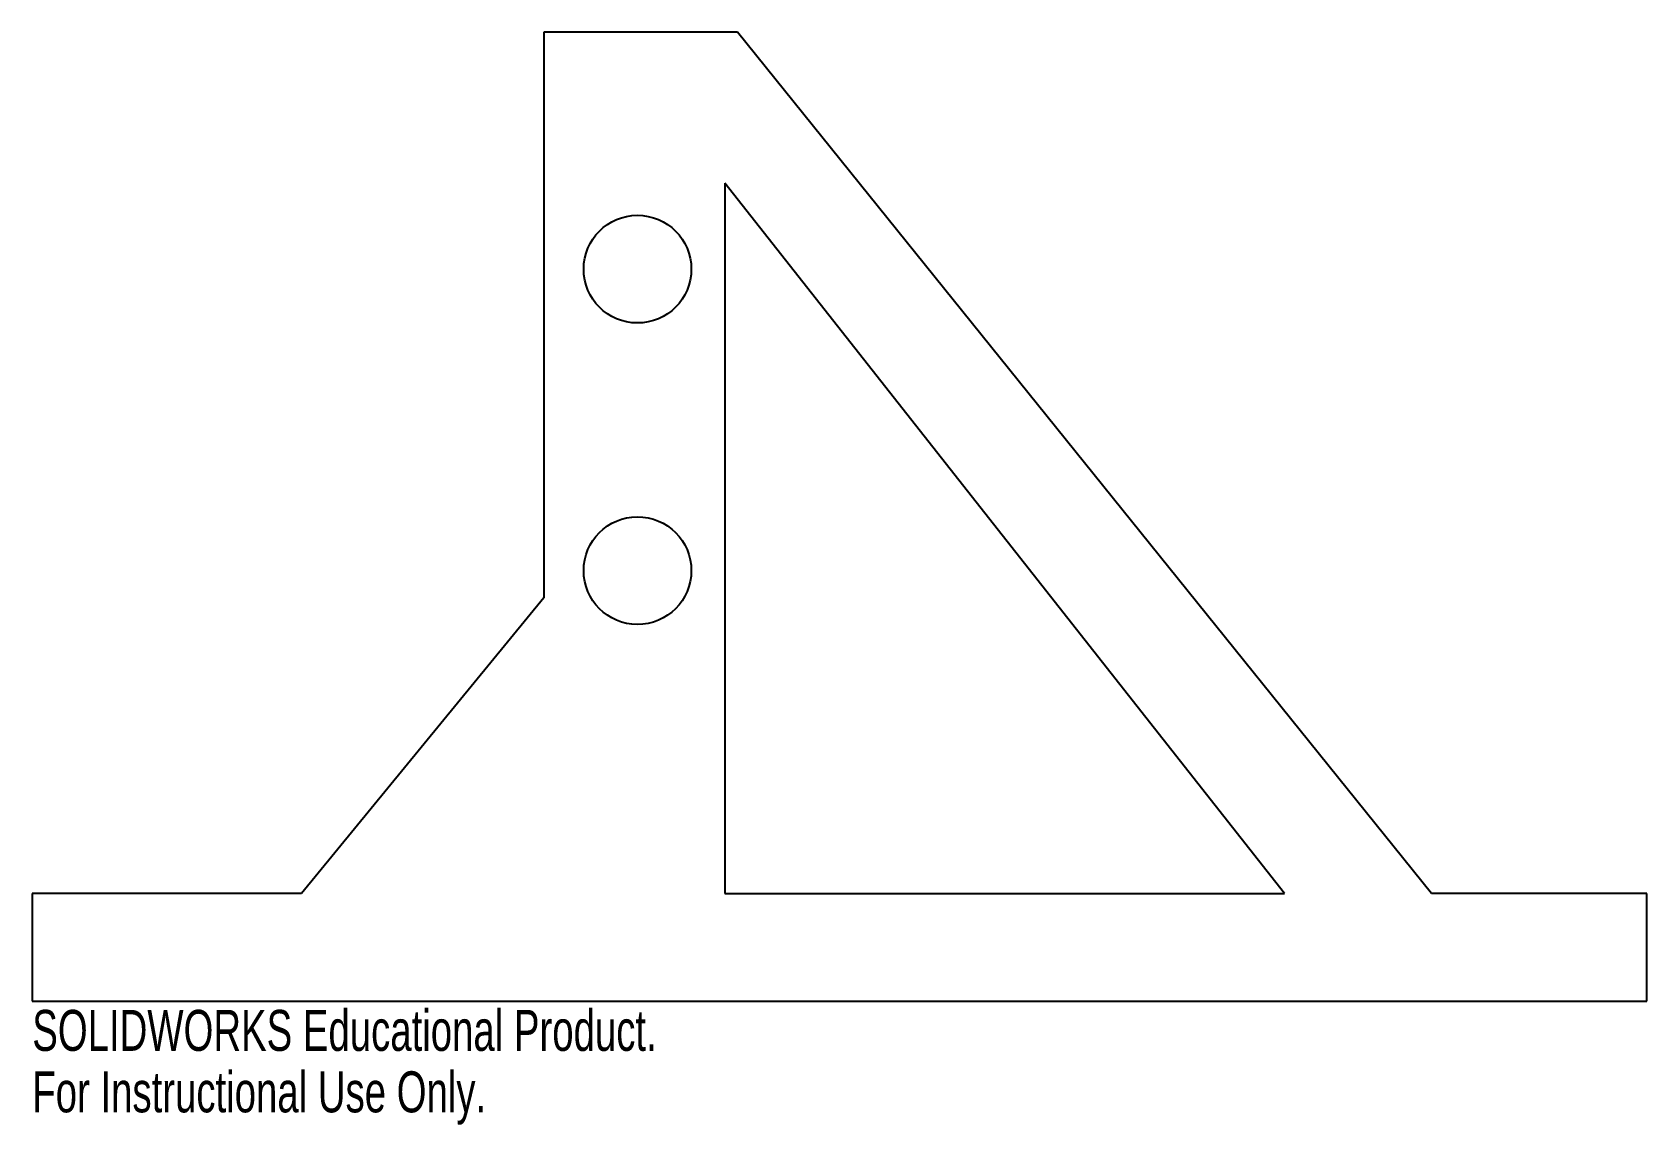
# Model space of a CAD drawing. Header units: inches. Extents: x 0 to 7.5, y -0.57 to 4.5.
import ezdxf

# ---------------------------------------------------------------- set-up
doc = ezdxf.new("R2010")
doc.units = ezdxf.units.IN
doc.header["$MEASUREMENT"] = 0
doc.styles.add('SLDTEXTSTYLE0', font='TXT', dxfattribs={"width": 0.7})

msp = doc.modelspace()

# ---------------------------------------------------------------- linework, layer by layer
at = {"color": 7, "linetype": 'Continuous', "lineweight": 25}
for p, q in [((2.3765, 4.5), (2.3765, 1.8738)), ((3.2765, 4.5), (2.3765, 4.5)), ((6.5, 0.5), (3.2765, 4.5)), ((3.2176, 3.8), (3.2176, 0.5)), ((5.8176, 0.5), (3.2176, 3.8)), ((2.3765, 1.8738), (1.25, 0.5)), ((1.25, 0.5), (0, 0.5)), ((0, 0.5), (0, 0)), ((3.2176, 0.5), (5.8176, 0.5)), ((7.5, 0.5), (6.5, 0.5)), ((7.5, 0), (7.5, 0.5)), ((0, 0), (7.5, 0))]:
    msp.add_line(p, q, dxfattribs=at)
for centre in [(2.8115, 3.4), (2.8115, 2)]:
    msp.add_circle(centre, 0.25, dxfattribs=at)

# ---------------------------------------------------------------- texts
at = {"color": 7, "linetype": 'Continuous', "char_height": 0.1903, "attachment_point": 1, "style": 'SLDTEXTSTYLE0'}
for s, insert in [('SOLIDWORKS Educational Product.', (0, -0.0401)), ('For Instructional Use Only.', (0, -0.3256))]:
    msp.add_mtext(s, dxfattribs=dict(at, insert=insert))

doc.saveas('drawing.dxf')
